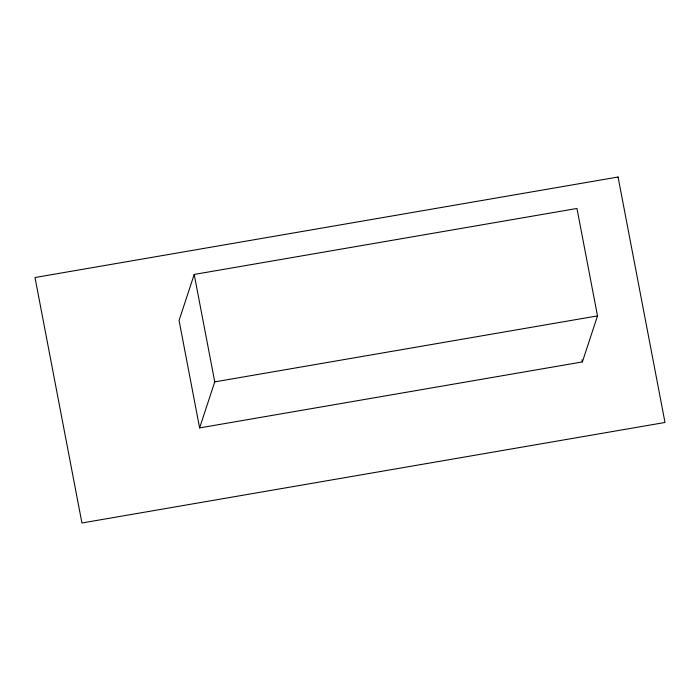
<?xml version="1.0" encoding="UTF-8"?>
<svg xmlns="http://www.w3.org/2000/svg" width="700" height="700" viewBox="0 0 700 700"><rect width="100%" height="100%" fill="white"/><g stroke="black" fill="none" stroke-linecap="round" stroke-linejoin="round"><path stroke-width="1.05" d="M194.206 274.435L179.069 320.46L199.614 427.91L582.374 361.926L597.503 315.901L576.957 208.46L194.206 274.435L214.751 381.885L199.614 427.91M214.751 381.885L597.503 315.901M581.962 359.8L582.374 361.926M618.065 177.013L35 277.524L81.935 522.988L665 422.476L618.065 177.013"/></g></svg>
